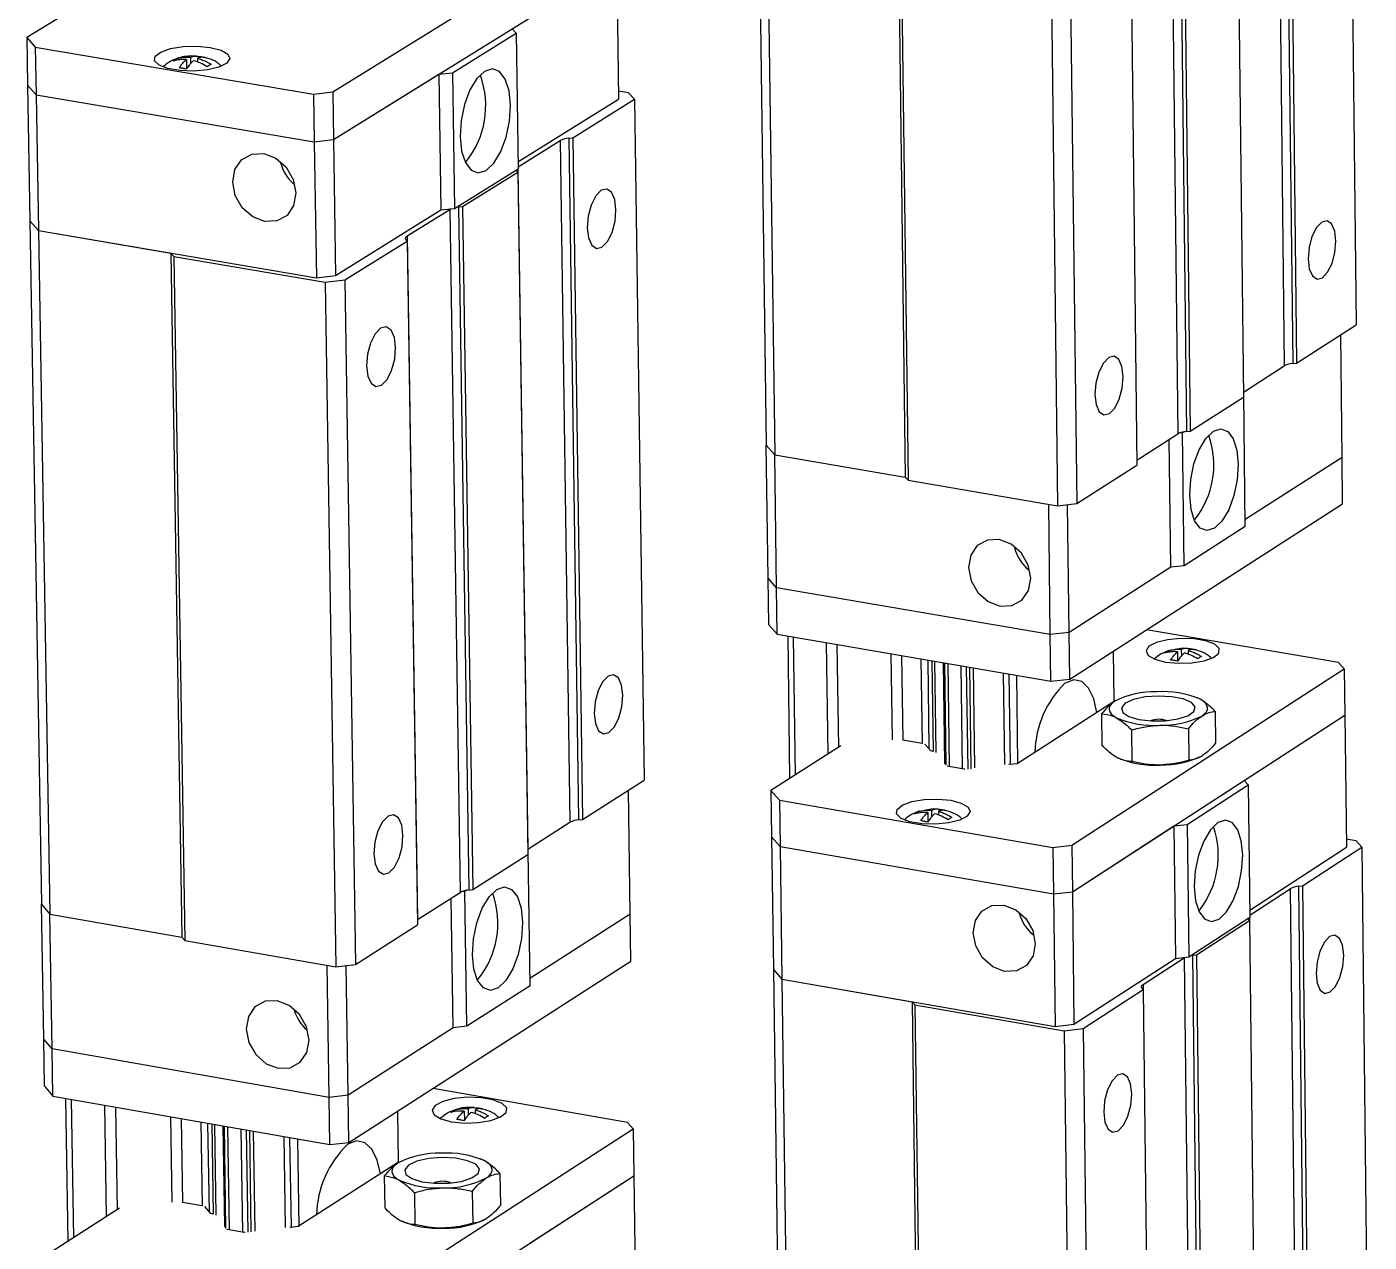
# Model space of a CAD drawing. Header units: millimetres. Extents: x 0 to 279, y 0 to 216.
# Drawn here: x 118.44 to 134.28, y 96.07 to 110.4 of the extents above; entities that cross this region are included whole.
import ezdxf

# ---------------------------------------------------------------- set-up
doc = ezdxf.new("R2010")
doc.units = ezdxf.units.MM

msp = doc.modelspace()

# ---------------------------------------------------------------- linework, layer by layer
at = {"color": 7, "linetype": 'Continuous', "lineweight": 25}
for p, q in [((134.039, 114.799), (134.126, 106.884)), ((133.189, 114.327), (133.278, 106.401)), ((133.289, 114.354), (133.378, 106.43)), ((133.334, 114.359), (133.423, 106.435)), ((132.706, 113.968), (132.797, 106.034)), ((131.93, 113.542), (132.024, 105.6)), ((132.031, 113.57), (132.124, 105.628)), ((132.076, 113.575), (132.169, 105.633)), ((127.059, 113.409), (127.167, 105.465)), ((127.16, 113.299), (127.268, 105.352)), ((131.445, 113.181), (131.54, 105.231)), ((128.704, 113.043), (128.807, 105.09)), ((128.738, 113.006), (128.841, 105.052)), ((130.506, 112.713), (130.604, 104.752)), ((130.733, 112.738), (130.83, 104.778)), ((122.053, 109.632), (125.394, 111.7)), ((122.062, 109.07), (125.402, 111.141)), ((124.168, 110.376), (125.402, 111.141)), ((125.402, 111.141), (125.425, 109.546)), ((119.302, 110.799), (118.445, 110.273)), ((124.216, 110.324), (124.168, 110.376)), ((118.445, 110.273), (118.545, 110.159)), ((118.445, 110.273), (118.454, 109.712)), ((123.467, 109.859), (124.216, 110.324)), ((124.216, 110.324), (124.239, 108.725)), ((118.545, 110.159), (121.826, 109.607)), ((118.545, 110.159), (118.554, 109.598)), ((120.441, 110.055), (120.393, 110.057)), ((120.216, 110.025), (120.216, 110.008)), ((120.329, 110.014), (120.33, 109.909)), ((120.375, 110.043), (120.376, 109.966)), ((120.458, 110.029), (120.459, 109.984)), ((122.062, 109.07), (123.305, 109.841)), ((123.305, 109.841), (123.467, 109.859)), ((123.305, 109.841), (123.33, 108.24)), ((123.467, 109.859), (123.491, 108.258)), ((118.454, 109.712), (118.554, 109.598)), ((118.454, 109.712), (118.481, 108.11)), ((118.554, 109.598), (121.835, 109.045)), ((118.554, 109.598), (118.581, 107.996)), ((121.826, 109.607), (122.053, 109.632)), ((121.826, 109.607), (121.835, 109.045)), ((122.053, 109.632), (122.062, 109.07)), ((125.544, 109.621), (125.423, 109.641)), ((125.612, 109.545), (125.544, 109.621)), ((124.238, 108.806), (125.425, 109.546)), ((124.884, 109.091), (125.612, 109.545)), ((125.612, 109.545), (125.726, 101.517)), ((121.835, 109.045), (122.062, 109.07)), ((121.835, 109.045), (121.86, 107.44)), ((122.062, 109.07), (122.087, 107.466)), ((124.239, 108.748), (124.736, 109.058)), ((124.736, 109.058), (124.852, 101.019)), ((124.838, 109.086), (124.884, 109.091)), ((124.838, 109.086), (124.954, 101.048)), ((124.884, 109.091), (125, 101.053)), ((123.491, 108.258), (124.239, 108.725)), ((123.584, 108.281), (124.235, 108.687)), ((124.235, 108.687), (124.221, 108.702)), ((124.235, 108.687), (124.353, 100.64)), ((122.087, 107.466), (123.33, 108.24)), ((122.932, 107.934), (123.435, 108.247)), ((123.33, 108.24), (123.491, 108.258)), ((123.435, 108.247), (123.556, 100.191)), ((123.538, 108.276), (123.584, 108.281)), ((123.538, 108.276), (123.659, 100.22)), ((123.584, 108.281), (123.705, 100.226)), ((118.481, 108.11), (118.581, 107.996)), ((118.481, 108.11), (118.617, 100.052)), ((118.581, 107.996), (120.143, 107.731)), ((118.581, 107.996), (118.717, 99.936)), ((118.581, 107.996), (121.86, 107.44)), ((122.196, 107.416), (122.932, 107.874)), ((122.932, 107.874), (122.919, 107.89)), ((122.932, 107.934), (123.055, 99.871)), ((122.932, 107.874), (123.055, 99.81)), ((120.143, 107.731), (120.177, 107.693)), ((120.143, 107.731), (120.274, 99.665)), ((120.177, 107.693), (121.965, 107.39)), ((120.177, 107.693), (120.308, 99.626)), ((121.86, 107.44), (122.087, 107.466)), ((121.965, 107.39), (122.196, 107.416)), ((121.965, 107.39), (122.091, 99.315)), ((122.196, 107.416), (122.321, 99.342)), ((133.423, 106.435), (134.126, 106.884)), ((133.959, 105.322), (133.943, 106.767)), ((133.378, 106.43), (133.423, 106.435)), ((132.796, 106.093), (133.278, 106.401)), ((132.169, 105.633), (132.797, 106.034)), ((132.796, 106.076), (132.8, 106.072)), ((132.8, 106.072), (132.796, 106.07)), ((132.818, 104.507), (132.8, 106.072)), ((132.1, 105.625), (132.078, 105.611)), ((132.124, 105.628), (132.169, 105.633)), ((127.167, 105.465), (127.268, 105.352)), ((127.188, 103.897), (127.167, 105.465)), ((131.539, 105.29), (132.024, 105.6)), ((131.939, 104.026), (131.921, 105.534)), ((132.078, 105.611), (132.034, 105.606)), ((132.096, 104.044), (132.078, 105.611)), ((127.268, 105.352), (128.807, 105.09)), ((127.289, 103.784), (127.268, 105.352)), ((133.959, 105.322), (132.817, 104.59)), ((133.965, 104.776), (133.959, 105.322)), ((130.83, 104.778), (131.54, 105.231)), ((128.807, 105.09), (128.841, 105.052)), ((128.841, 105.052), (130.604, 104.752)), ((130.518, 103.232), (130.499, 104.77)), ((130.604, 104.752), (130.83, 104.778)), ((130.74, 103.257), (130.722, 104.766)), ((130.747, 102.708), (133.965, 104.776)), ((132.818, 104.507), (132.096, 104.044)), ((132.096, 104.044), (131.939, 104.026)), ((127.289, 103.784), (127.188, 103.897)), ((127.196, 103.349), (127.188, 103.897)), ((131.939, 104.026), (130.74, 103.257)), ((130.518, 103.232), (127.289, 103.784)), ((127.296, 103.236), (127.289, 103.784)), ((127.196, 103.349), (127.296, 103.236)), ((130.74, 103.257), (130.518, 103.232)), ((130.747, 102.708), (130.74, 103.257)), ((133.919, 102.902), (131.651, 103.289)), ((127.296, 103.236), (130.525, 102.683)), ((127.42, 103.215), (127.443, 101.534)), ((127.486, 103.203), (127.508, 101.576)), ((130.525, 102.683), (130.518, 103.232)), ((129.121, 102.923), (129.135, 101.855)), ((131.261, 103.038), (131.268, 102.446)), ((131.907, 103.041), (131.907, 103.024)), ((132.081, 103.073), (131.992, 103.057)), ((132.019, 103.03), (132.02, 102.922)), ((132.063, 103.058), (132.064, 102.979)), ((132.128, 103.07), (132.081, 103.073)), ((132.144, 103.044), (132.145, 103)), ((129.153, 102.918), (129.167, 101.84)), ((129.255, 102.9), (129.27, 101.711)), ((129.564, 102.847), (129.579, 101.651)), ((129.963, 102.779), (129.977, 101.701)), ((130.029, 102.768), (130.043, 101.701)), ((130.771, 100.748), (133.986, 102.827)), ((133.986, 102.827), (133.919, 102.902)), ((133.986, 102.827), (133.992, 102.282)), ((130.119, 102.752), (130.132, 101.714)), ((130.525, 102.683), (130.747, 102.708)), ((131.274, 102.449), (130.127, 101.71)), ((131.268, 102.455), (131.274, 102.449)), ((132.248, 102.488), (132.245, 102.489)), ((132.286, 102.47), (132.245, 102.489)), ((131.122, 102.297), (131.127, 101.926)), ((132.464, 102.326), (132.468, 101.955)), ((130.778, 100.2), (133.992, 102.282)), ((132.805, 101.513), (133.992, 102.282)), ((133.992, 102.282), (134.01, 100.726)), ((129.005, 101.948), (128.777, 101.987)), ((131.476, 102.107), (131.48, 101.736)), ((132.147, 102.121), (132.152, 101.75)), ((128.047, 101.922), (127.222, 101.393)), ((129.108, 101.86), (129.036, 101.941)), ((129.135, 101.855), (129.108, 101.86)), ((129.303, 101.679), (129.301, 101.681)), ((129.501, 101.645), (129.303, 101.679)), ((130.037, 101.7), (130.029, 101.701)), ((130.127, 101.71), (130.037, 101.7)), ((131.343, 101.764), (131.347, 101.762)), ((125, 101.053), (125.726, 101.517)), ((129.508, 101.645), (129.501, 101.645)), ((132.853, 101.46), (132.805, 101.513)), ((125.561, 99.934), (125.541, 101.398)), ((127.222, 101.393), (127.323, 101.279)), ((127.222, 101.393), (127.23, 100.846)), ((132.132, 100.993), (132.853, 101.46)), ((132.853, 101.46), (132.871, 99.9)), ((127.323, 101.279), (130.549, 100.723)), ((127.323, 101.279), (127.33, 100.732)), ((124.954, 101.048), (125, 101.053)), ((128.961, 101.145), (128.961, 101.127)), ((129.136, 101.177), (129.045, 101.161)), ((129.073, 101.133), (129.074, 101.026)), ((129.117, 101.162), (129.118, 101.083)), ((129.184, 101.174), (129.136, 101.177)), ((129.199, 101.148), (129.2, 101.103)), ((124.353, 100.7), (124.852, 101.019)), ((130.778, 100.2), (131.975, 100.975)), ((131.975, 100.975), (132.132, 100.993)), ((131.975, 100.975), (131.993, 99.414)), ((132.132, 100.993), (132.15, 99.432)), ((127.23, 100.846), (127.33, 100.732)), ((127.23, 100.846), (127.251, 99.284)), ((127.33, 100.732), (130.556, 100.175)), ((127.33, 100.732), (127.352, 99.17)), ((130.549, 100.723), (130.771, 100.748)), ((130.549, 100.723), (130.556, 100.175)), ((130.771, 100.748), (130.778, 100.2)), ((132.87, 99.984), (134.01, 100.726)), ((133.492, 100.269), (134.193, 100.725)), ((134.125, 100.801), (134.008, 100.821)), ((134.193, 100.725), (134.125, 100.801)), ((134.193, 100.725), (134.279, 92.894)), ((123.705, 100.226), (124.353, 100.64)), ((124.353, 100.684), (124.357, 100.679)), ((124.357, 100.679), (124.353, 100.676)), ((124.381, 99.091), (124.357, 100.679)), ((132.87, 99.924), (133.348, 100.235)), ((133.348, 100.235), (133.436, 92.394)), ((133.447, 100.264), (133.492, 100.269)), ((133.447, 100.264), (133.536, 92.423)), ((133.492, 100.269), (133.58, 92.428)), ((123.055, 99.871), (123.556, 100.191)), ((123.475, 98.594), (123.452, 100.124)), ((123.612, 100.202), (123.567, 100.197)), ((123.635, 100.217), (123.612, 100.202)), ((123.635, 98.613), (123.612, 100.202)), ((123.659, 100.22), (123.705, 100.226)), ((130.556, 100.175), (130.778, 100.2)), ((130.556, 100.175), (130.575, 98.61)), ((130.778, 100.2), (130.797, 98.636)), ((118.617, 100.052), (118.717, 99.936)), ((118.644, 98.462), (118.617, 100.052)), ((118.717, 99.936), (120.274, 99.665)), ((118.744, 98.345), (118.717, 99.936)), ((125.561, 99.934), (124.379, 99.175)), ((125.569, 99.38), (125.561, 99.934)), ((122.321, 99.342), (123.055, 99.81)), ((132.15, 99.432), (132.871, 99.9)), ((132.241, 99.455), (132.868, 99.862)), ((132.868, 99.862), (132.854, 99.878)), ((132.868, 99.862), (132.957, 92.013)), ((120.274, 99.665), (120.308, 99.626)), ((120.308, 99.626), (122.091, 99.315)), ((132.196, 99.45), (132.241, 99.455)), ((132.196, 99.45), (132.288, 91.592)), ((132.241, 99.455), (132.333, 91.598)), ((122.01, 97.774), (121.986, 99.334)), ((122.091, 99.315), (122.321, 99.342)), ((122.237, 97.8), (122.213, 99.329)), ((122.245, 97.243), (125.569, 99.38)), ((127.251, 99.284), (127.352, 99.17)), ((127.251, 99.284), (127.358, 91.424)), ((130.797, 98.636), (131.993, 99.414)), ((131.612, 99.106), (132.096, 99.421)), ((131.993, 99.414), (132.15, 99.432)), ((132.096, 99.421), (132.189, 91.563)), ((127.352, 99.17), (128.888, 98.903)), ((127.352, 99.17), (127.458, 91.307)), ((127.352, 99.17), (130.575, 98.61)), ((124.381, 99.091), (123.635, 98.613)), ((130.906, 98.585), (131.614, 99.046)), ((131.614, 99.046), (131.6, 99.061)), ((131.614, 99.046), (131.708, 91.181)), ((128.888, 98.903), (128.921, 98.865)), ((128.888, 98.903), (128.99, 91.035)), ((128.921, 98.865), (130.68, 98.559)), ((128.921, 98.865), (129.023, 90.996)), ((123.475, 98.594), (122.237, 97.8)), ((123.635, 98.613), (123.475, 98.594)), ((130.575, 98.61), (130.797, 98.636)), ((130.68, 98.559), (130.906, 98.585)), ((130.68, 98.559), (130.777, 90.684)), ((130.906, 98.585), (131.002, 90.71)), ((118.744, 98.345), (118.644, 98.462)), ((118.654, 97.906), (118.644, 98.462)), ((122.01, 97.774), (118.744, 98.345)), ((118.753, 97.789), (118.744, 98.345)), ((118.654, 97.906), (118.753, 97.789)), ((125.531, 97.48), (123.237, 97.88)), ((118.753, 97.789), (122.019, 97.217)), ((118.902, 97.763), (118.93, 96.078)), ((118.967, 97.752), (118.994, 96.119)), ((122.237, 97.8), (122.01, 97.774)), ((122.019, 97.217), (122.01, 97.774)), ((122.245, 97.243), (122.237, 97.8)), ((122.817, 97.61), (122.826, 97.009)), ((123.492, 97.625), (123.492, 97.607)), ((123.604, 97.612), (123.606, 97.505)), ((123.649, 97.642), (123.65, 97.563)), ((123.718, 97.654), (123.667, 97.657)), ((123.732, 97.627), (123.732, 97.582)), ((120.626, 97.461), (120.643, 96.399)), ((120.658, 97.455), (120.675, 96.384)), ((120.757, 97.438), (120.776, 96.251)), ((121.07, 97.383), (121.089, 96.188)), ((122.276, 95.256), (125.597, 97.403)), ((125.597, 97.403), (125.531, 97.48)), ((125.597, 97.403), (125.605, 96.85)), ((121.477, 97.312), (121.494, 96.24)), ((121.544, 97.3), (121.561, 96.24)), ((121.636, 97.284), (121.652, 96.253)), ((122.019, 97.217), (122.245, 97.243)), ((122.831, 97.012), (121.647, 96.25)), ((122.826, 97.019), (122.831, 97.012)), ((123.801, 97.047), (123.796, 97.049)), ((123.847, 97.025), (123.806, 97.045)), ((122.285, 94.7), (125.605, 96.85)), ((122.661, 96.848), (122.667, 96.471)), ((124.025, 96.877), (124.031, 96.501)), ((124.379, 96.056), (125.605, 96.85)), ((125.605, 96.85), (125.628, 95.272)), ((123.016, 96.651), (123.021, 96.275)), ((123.698, 96.666), (123.704, 96.29)), ((119.539, 96.468), (118.687, 95.922)), ((120.513, 96.495), (120.282, 96.536)), ((120.616, 96.404), (120.544, 96.488)), ((120.643, 96.399), (120.616, 96.404)), ((122.892, 96.301), (122.897, 96.299)), ((120.809, 96.217), (120.807, 96.219)), ((121.009, 96.182), (120.809, 96.217)), ((121.017, 96.183), (121.009, 96.182)), ((121.555, 96.239), (121.547, 96.24)), ((121.647, 96.25), (121.555, 96.239))]:
    msp.add_line(p, q, dxfattribs=at)
at = {"color": 8, "linetype": 'Continuous', "lineweight": 25}
for p, q in [((124.235, 108.722), (124.353, 100.7)), ((127.875, 103.137), (127.892, 101.823)), ((128.001, 103.115), (128.018, 101.903)), ((128.637, 103.006), (128.651, 101.99)), ((128.764, 102.984), (128.777, 101.987)), ((128.992, 102.945), (129.005, 101.948)), ((129.072, 102.932), (129.086, 101.885)), ((129.258, 102.9), (129.274, 101.704)), ((129.269, 102.898), (129.285, 101.691)), ((129.309, 102.891), (129.325, 101.675)), ((129.464, 102.864), (129.479, 101.648)), ((129.527, 102.854), (129.543, 101.647)), ((129.607, 102.84), (129.622, 101.661)), ((132.866, 99.898), (132.866, 99.864)), ((131.612, 99.106), (131.613, 99.047)), ((119.36, 97.683), (119.382, 96.368)), ((119.489, 97.66), (119.509, 96.449)), ((120.138, 97.547), (120.154, 96.539)), ((120.266, 97.524), (120.282, 96.536)), ((120.497, 97.484), (120.513, 96.495)), ((120.577, 97.47), (120.594, 96.429)), ((120.76, 97.437), (120.78, 96.243)), ((120.771, 97.436), (120.79, 96.23)), ((120.811, 97.429), (120.831, 96.213)), ((120.968, 97.401), (120.987, 96.186)), ((121.032, 97.39), (121.052, 96.184)), ((121.114, 97.376), (121.133, 96.198))]:
    msp.add_line(p, q, dxfattribs=at)
at = {"color": 7, "linetype": 'Continuous', "lineweight": 25, "flags": 128}
for points in [[(120.609, 110.158), (120.736, 110.125), (120.816, 110.079), (120.84, 110.026), (120.803, 109.972), (120.711, 109.926), (120.576, 109.893), (120.416, 109.878), (120.253, 109.883), (120.11, 109.907), (120.004, 109.947), (119.951, 109.998), (119.958, 110.052), (120.024, 110.103), (120.139, 110.144), (120.289, 110.168), (120.453, 110.173), (120.609, 110.158)], [(123.845, 109.875), (123.753, 109.79), (123.672, 109.655), (123.608, 109.485), (123.568, 109.296), (123.556, 109.107), (123.573, 108.935), (123.618, 108.798), (123.686, 108.71), (123.77, 108.679), (123.862, 108.707), (123.953, 108.793), (124.035, 108.928), (124.099, 109.098), (124.138, 109.286), (124.15, 109.476), (124.133, 109.647), (124.088, 109.784), (124.021, 109.872), (123.937, 109.904), (123.845, 109.875)], [(121.239, 108.905), (121.382, 108.851), (121.505, 108.743), (121.588, 108.6), (121.618, 108.441), (121.592, 108.292), (121.514, 108.176), (121.394, 108.11), (121.252, 108.103), (121.109, 108.158), (120.986, 108.265), (120.903, 108.409), (120.873, 108.567), (120.899, 108.716), (120.977, 108.832), (121.097, 108.899), (121.239, 108.905)], [(124.221, 108.702), (124.217, 108.707), (124.216, 108.71)], [(125.22, 108.472), (125.155, 108.406), (125.101, 108.298), (125.066, 108.167), (125.055, 108.03), (125.069, 107.91), (125.108, 107.825), (125.164, 107.787), (125.229, 107.802), (125.294, 107.868), (125.348, 107.975), (125.383, 108.107), (125.394, 108.243), (125.379, 108.363), (125.341, 108.449), (125.285, 108.487), (125.22, 108.472)], [(123.435, 108.247), (123.444, 108.252), (123.446, 108.253)], [(123.514, 108.273), (123.522, 108.274), (123.538, 108.276)], [(133.719, 108.097), (133.657, 108.032), (133.604, 107.927), (133.57, 107.798), (133.559, 107.664), (133.573, 107.546), (133.61, 107.462), (133.664, 107.425), (133.727, 107.44), (133.789, 107.505), (133.842, 107.61), (133.876, 107.739), (133.887, 107.873), (133.873, 107.991), (133.836, 108.075), (133.782, 108.112), (133.719, 108.097)], [(122.919, 107.89), (122.915, 107.895), (122.912, 107.901), (122.911, 107.906), (122.912, 107.912), (122.915, 107.917), (122.919, 107.923), (122.925, 107.928), (122.932, 107.934)], [(122.618, 106.846), (122.553, 106.779), (122.498, 106.671), (122.463, 106.539), (122.452, 106.402), (122.467, 106.281), (122.506, 106.196), (122.562, 106.158), (122.628, 106.173), (122.694, 106.24), (122.748, 106.348), (122.784, 106.48), (122.795, 106.617), (122.78, 106.737), (122.741, 106.823), (122.684, 106.861), (122.618, 106.846)], [(131.207, 106.499), (131.144, 106.434), (131.091, 106.328), (131.056, 106.198), (131.045, 106.063), (131.059, 105.945), (131.096, 105.861), (131.151, 105.824), (131.215, 105.839), (131.278, 105.904), (131.331, 106.01), (131.365, 106.14), (131.376, 106.274), (131.362, 106.393), (131.325, 106.477), (131.27, 106.514), (131.207, 106.499)], [(132.455, 104.487), (132.366, 104.458), (132.285, 104.488), (132.22, 104.574), (132.178, 104.707), (132.162, 104.875), (132.174, 105.06), (132.212, 105.246), (132.274, 105.413), (132.353, 105.545), (132.442, 105.63), (132.53, 105.659), (132.611, 105.628), (132.676, 105.542), (132.718, 105.409), (132.734, 105.242), (132.722, 105.056), (132.684, 104.871), (132.622, 104.704), (132.543, 104.571), (132.455, 104.487)], [(129.925, 103.568), (130.065, 103.574), (130.183, 103.639), (130.261, 103.752), (130.288, 103.898), (130.258, 104.053), (130.177, 104.194), (130.056, 104.299), (129.915, 104.353), (129.775, 104.347), (129.657, 104.282), (129.579, 104.169), (129.553, 104.023), (129.583, 103.868), (129.664, 103.727), (129.784, 103.622), (129.925, 103.568)], [(131.877, 102.909), (132.029, 102.894), (132.188, 102.899), (132.333, 102.923), (132.444, 102.963), (132.506, 103.014), (132.511, 103.068), (132.458, 103.118), (132.354, 103.158), (132.213, 103.182), (132.054, 103.187), (131.9, 103.172), (131.77, 103.14), (131.682, 103.094), (131.648, 103.04), (131.672, 102.987), (131.752, 102.941), (131.877, 102.909)], [(125.302, 102.743), (125.237, 102.676), (125.183, 102.569), (125.148, 102.438), (125.137, 102.302), (125.152, 102.182), (125.19, 102.098), (125.246, 102.06), (125.311, 102.076), (125.376, 102.143), (125.43, 102.25), (125.465, 102.382), (125.476, 102.518), (125.461, 102.637), (125.423, 102.722), (125.367, 102.759), (125.302, 102.743)], [(131.065, 102.314), (131.03, 102.474), (130.969, 102.601), (130.889, 102.678), (130.795, 102.699), (130.694, 102.661)], [(131.28, 102.448), (131.249, 102.424), (131.227, 102.399), (131.214, 102.374), (131.211, 102.348), (131.219, 102.322), (131.236, 102.297), (131.263, 102.273), (131.298, 102.251)], [(132.022, 102.237), (132.141, 102.275), (132.212, 102.324), (132.227, 102.379), (132.182, 102.431), (132.086, 102.473), (131.949, 102.5), (131.792, 102.508), (131.635, 102.497), (131.499, 102.466), (131.402, 102.422), (131.358, 102.369), (131.373, 102.315), (131.445, 102.267), (131.563, 102.232), (131.713, 102.214), (131.873, 102.215), (132.022, 102.237)], [(132.305, 102.272), (132.336, 102.296), (132.359, 102.321), (132.371, 102.347), (132.373, 102.373), (132.366, 102.398), (132.349, 102.423), (132.322, 102.447), (132.286, 102.47)], [(129.343, 101.278), (129.468, 101.245), (129.548, 101.198), (129.573, 101.144), (129.538, 101.09), (129.449, 101.044), (129.318, 101.011), (129.162, 100.996), (129.003, 101.001), (128.861, 101.025), (128.757, 101.065), (128.704, 101.117), (128.71, 101.171), (128.772, 101.222), (128.884, 101.263), (129.03, 101.287), (129.191, 101.293), (129.343, 101.278)], [(122.706, 101.092), (122.641, 101.025), (122.587, 100.917), (122.551, 100.785), (122.54, 100.648), (122.555, 100.529), (122.594, 100.444), (122.651, 100.406), (122.716, 100.423), (122.782, 100.49), (122.836, 100.598), (122.871, 100.73), (122.882, 100.866), (122.867, 100.986), (122.829, 101.071), (122.772, 101.108), (122.706, 101.092)], [(132.495, 101.016), (132.407, 100.931), (132.328, 100.798), (132.266, 100.631), (132.228, 100.446), (132.216, 100.261), (132.232, 100.094), (132.274, 99.961), (132.339, 99.876), (132.42, 99.847), (132.508, 99.877), (132.596, 99.962), (132.675, 100.095), (132.737, 100.262), (132.775, 100.447), (132.787, 100.632), (132.771, 100.799), (132.729, 100.931), (132.664, 101.016), (132.584, 101.045), (132.495, 101.016)], [(124.005, 99.066), (123.913, 99.036), (123.83, 99.066), (123.762, 99.152), (123.718, 99.287), (123.701, 99.457), (123.712, 99.645), (123.752, 99.834), (123.816, 100.004), (123.897, 100.139), (123.988, 100.226), (124.08, 100.256), (124.163, 100.226), (124.231, 100.14), (124.275, 100.005), (124.292, 99.835), (124.28, 99.647), (124.241, 99.459), (124.177, 99.289), (124.096, 99.153), (124.005, 99.066)], [(129.97, 100.042), (130.11, 99.988), (130.23, 99.883), (130.311, 99.742), (130.341, 99.587), (130.315, 99.442), (130.237, 99.329), (130.119, 99.265), (129.979, 99.26), (129.839, 99.314), (129.719, 99.419), (129.638, 99.56), (129.608, 99.714), (129.634, 99.859), (129.712, 99.972), (129.83, 100.036), (129.97, 100.042)], [(132.854, 99.878), (132.85, 99.883), (132.848, 99.886)], [(133.813, 99.671), (133.751, 99.605), (133.698, 99.5), (133.664, 99.37), (133.653, 99.237), (133.667, 99.12), (133.703, 99.038), (133.757, 99.001), (133.82, 99.018), (133.882, 99.083), (133.935, 99.189), (133.969, 99.318), (133.98, 99.451), (133.966, 99.568), (133.93, 99.65), (133.876, 99.687), (133.813, 99.671)], [(132.173, 99.446), (132.181, 99.448), (132.196, 99.45)], [(132.096, 99.421), (132.105, 99.426), (132.107, 99.427)], [(131.6, 99.061), (131.596, 99.067), (131.593, 99.072), (131.592, 99.078), (131.593, 99.084), (131.596, 99.089), (131.599, 99.095), (131.605, 99.1), (131.612, 99.106)], [(121.41, 98.117), (121.551, 98.123), (121.671, 98.188), (121.749, 98.303), (121.775, 98.45), (121.744, 98.608), (121.662, 98.751), (121.54, 98.858), (121.397, 98.913), (121.256, 98.908), (121.136, 98.842), (121.058, 98.727), (121.032, 98.58), (121.063, 98.423), (121.145, 98.28), (121.267, 98.172), (121.41, 98.117)], [(131.309, 98.037), (131.246, 97.971), (131.193, 97.864), (131.159, 97.735), (131.148, 97.601), (131.162, 97.484), (131.199, 97.401), (131.253, 97.365), (131.317, 97.381), (131.38, 97.447), (131.432, 97.553), (131.467, 97.683), (131.478, 97.817), (131.464, 97.934), (131.427, 98.017), (131.372, 98.053), (131.309, 98.037)], [(123.456, 97.487), (123.61, 97.472), (123.772, 97.477), (123.92, 97.502), (124.034, 97.544), (124.098, 97.596), (124.105, 97.652), (124.052, 97.704), (123.947, 97.745), (123.805, 97.77), (123.644, 97.775), (123.486, 97.76), (123.353, 97.726), (123.263, 97.678), (123.227, 97.623), (123.25, 97.568), (123.33, 97.521), (123.456, 97.487)], [(122.616, 96.874), (122.579, 97.035), (122.516, 97.163), (122.432, 97.24), (122.335, 97.26), (122.23, 97.221)], [(123.573, 96.784), (123.694, 96.824), (123.768, 96.875), (123.784, 96.931), (123.741, 96.985), (123.643, 97.028), (123.506, 97.056), (123.346, 97.065), (123.186, 97.053), (123.047, 97.022), (122.947, 96.976), (122.902, 96.921), (122.915, 96.865), (122.987, 96.816), (123.106, 96.779), (123.258, 96.761), (123.421, 96.762), (123.573, 96.784)], [(122.824, 97.003), (122.792, 96.978), (122.768, 96.952), (122.755, 96.926), (122.752, 96.899), (122.758, 96.873), (122.775, 96.847), (122.802, 96.822), (122.838, 96.799)], [(123.861, 96.821), (123.894, 96.846), (123.917, 96.872), (123.93, 96.898), (123.933, 96.925), (123.926, 96.951), (123.909, 96.977), (123.883, 97.002), (123.847, 97.025)]]:
    msp.add_lwpolyline(points, dxfattribs=at)
at = {"color": 7, "linetype": 'Continuous', "lineweight": 25}
for centre, radius, start, end in [((122.806, 109.468), 1.052, 320.8885, 20.0115), ((124.855, 108.828), 0.259, 93.7092, 117.4438), ((121.929, 108.928), 0.509, 194.5117, 228.8727), ((133.394, 106.183), 0.247, 93.6861, 117.9188), ((132.14, 105.381), 0.248, 93.706, 117.9388), ((131.402, 105.236), 1.045, 321.6574, 19.1677), ((130.577, 104.38), 0.496, 194.5359, 230.8356), ((131.512, 101.817), 1.176, 134.0838, 178.6196), ((131.745, 101.516), 1.042, 88.4281, 116.5296), ((131.844, 101.428), 1.132, 67.0091, 93.5524), ((131.741, 103.292), 1.131, 246.9761, 273.5619), ((131.797, 101.945), 0.288, 71.6017, 109.5803), ((131.84, 103.203), 1.041, 268.4184, 296.5678), ((131.746, 102.821), 1.129, 246.9446, 273.565), ((131.845, 102.733), 1.039, 268.4173, 296.6022), ((124.971, 100.795), 0.253, 93.8195, 118.0519), ((131.443, 100.629), 1.056, 321.8152, 18.5811), ((133.463, 100.021), 0.243, 93.7708, 118.3876), ((123.676, 99.967), 0.254, 93.84, 118.0721), ((122.958, 99.827), 1.044, 320.5727, 19.7618), ((130.631, 100.076), 0.496, 194.6675, 231.0189), ((122.086, 98.952), 0.51, 197.5352, 228.1863), ((123.055, 96.36), 1.193, 133.7638, 178.5959), ((123.301, 96.055), 1.061, 88.5056, 116.7033), ((123.4, 95.999), 1.119, 66.4733, 93.6681), ((123.284, 97.824), 1.118, 246.4388, 273.6781), ((123.348, 96.519), 0.266, 68.1192, 113.1415), ((123.384, 97.768), 1.06, 268.496, 296.7419), ((123.292, 97.347), 1.116, 246.4068, 273.6812), ((123.391, 97.291), 1.059, 268.4949, 296.7765)]:
    msp.add_arc(centre, radius, start, end, dxfattribs=at)
for points, knots in [([(120.393, 110.057), (120.331, 110.053), (120.267, 110.049), (120.209, 110.022), (120.206, 110.021)], [0, 0, 0, 0, 0.953017, 1, 1, 1, 1]), ([(120.375, 110.043), (120.384, 110.046), (120.402, 110.053), (120.426, 110.056), (120.446, 110.056), (120.458, 110.053), (120.463, 110.052)], [0, 0, 0, 0, 0.296243, 0.595532, 0.79729, 1, 1, 1, 1]), ([(120.463, 110.052), (120.47, 110.052), (120.484, 110.05), (120.505, 110.047), (120.526, 110.043), (120.54, 110.04), (120.547, 110.038)], [0, 0, 0, 0, 0.249726, 0.5, 0.749726, 1, 1, 1, 1]), ([(120.206, 110.021), (120.181, 110.011), (120.124, 109.989), (120.077, 109.95), (120.052, 109.928)], [0, 0, 0, 0, 0.453002, 1, 1, 1, 1]), ([(120.17, 109.996), (120.178, 110.002), (120.193, 110.014), (120.208, 110.021), (120.216, 110.025)], [0, 0, 0, 0, 0.497807, 1, 1, 1, 1]), ([(120.329, 110.014), (120.313, 110.015), (120.28, 110.017), (120.237, 110.012), (120.201, 110.006), (120.18, 109.999), (120.17, 109.996)], [0, 0, 0, 0, 0.296243, 0.595532, 0.79729, 1, 1, 1, 1]), ([(120.216, 110.025), (120.241, 110.032), (120.292, 110.045), (120.347, 110.044), (120.375, 110.043)], [0, 0, 0, 0, 0.49277, 1, 1, 1, 1]), ([(120.242, 109.915), (120.255, 109.935), (120.283, 109.975), (120.313, 110.001), (120.329, 110.014)], [0, 0, 0, 0, 0.49277, 1, 1, 1, 1]), ([(120.325, 109.901), (120.318, 109.903), (120.304, 109.907), (120.283, 109.911), (120.262, 109.914), (120.249, 109.915), (120.242, 109.915)], [0, 0, 0, 0, 0.2497262, 0.5, 0.7497262, 1, 1, 1, 1]), ([(120.412, 110), (120.403, 109.993), (120.385, 109.978), (120.362, 109.952), (120.342, 109.926), (120.331, 109.91), (120.325, 109.901)], [0, 0, 0, 0, 0.296243, 0.595532, 0.79729, 1, 1, 1, 1]), ([(120.572, 109.929), (120.547, 109.944), (120.495, 109.975), (120.44, 109.992), (120.412, 110)], [0, 0, 0, 0, 0.49277, 1, 1, 1, 1]), ([(120.547, 110.038), (120.533, 110.04), (120.504, 110.045), (120.474, 110.034), (120.458, 110.029)], [0, 0, 0, 0, 0.49277, 1, 1, 1, 1]), ([(120.458, 110.029), (120.474, 110.024), (120.507, 110.014), (120.55, 109.996), (120.587, 109.977), (120.608, 109.964), (120.618, 109.957)], [0, 0, 0, 0, 0.296243, 0.595532, 0.79729, 1, 1, 1, 1]), ([(120.736, 109.94), (120.721, 109.953), (120.676, 109.992), (120.609, 110.023), (120.557, 110.033), (120.544, 110.036)], [0, 0, 0, 0, 0.276, 0.815658, 1, 1, 1, 1]), ([(120.618, 109.957), (120.611, 109.953), (120.595, 109.946), (120.58, 109.935), (120.572, 109.929)], [0, 0, 0, 0, 0.497807, 1, 1, 1, 1]), ([(131.898, 103.038), (131.873, 103.028), (131.818, 103.007), (131.773, 102.969), (131.747, 102.947)], [0, 0, 0, 0, 0.442465, 1, 1, 1, 1]), ([(131.863, 103.013), (131.871, 103.019), (131.885, 103.03), (131.9, 103.037), (131.907, 103.041)], [0, 0, 0, 0, 0.497807, 1, 1, 1, 1]), ([(132.019, 103.03), (132.003, 103.031), (131.971, 103.032), (131.929, 103.028), (131.893, 103.022), (131.873, 103.016), (131.863, 103.013)], [0, 0, 0, 0, 0.296243, 0.595532, 0.79729, 1, 1, 1, 1]), ([(131.931, 103.046), (131.923, 103.045), (131.911, 103.044), (131.901, 103.039), (131.898, 103.038)], [0, 0, 0, 0, 0.712099, 1, 1, 1, 1]), ([(131.907, 103.041), (131.932, 103.048), (131.982, 103.061), (132.036, 103.059), (132.063, 103.058)], [0, 0, 0, 0, 0.49277, 1, 1, 1, 1]), ([(131.936, 102.932), (131.949, 102.952), (131.976, 102.991), (132.004, 103.017), (132.019, 103.03)], [0, 0, 0, 0, 0.49277, 1, 1, 1, 1]), ([(132.018, 102.918), (132.011, 102.92), (131.997, 102.924), (131.977, 102.928), (131.956, 102.931), (131.943, 102.932), (131.936, 102.932)], [0, 0, 0, 0, 0.249726, 0.5, 0.749726, 1, 1, 1, 1]), ([(132.101, 103.016), (132.092, 103.008), (132.075, 102.993), (132.053, 102.968), (132.034, 102.943), (132.023, 102.927), (132.018, 102.918)], [0, 0, 0, 0, 0.296243, 0.595532, 0.79729, 1, 1, 1, 1]), ([(132.063, 103.058), (132.071, 103.061), (132.088, 103.069), (132.111, 103.072), (132.131, 103.072), (132.141, 103.069), (132.147, 103.068)], [0, 0, 0, 0, 0.296243, 0.595532, 0.79729, 1, 1, 1, 1]), ([(132.257, 102.946), (132.232, 102.961), (132.182, 102.991), (132.128, 103.007), (132.101, 103.016)], [0, 0, 0, 0, 0.49277, 1, 1, 1, 1]), ([(132.229, 103.054), (132.215, 103.056), (132.188, 103.061), (132.159, 103.05), (132.144, 103.044)], [0, 0, 0, 0, 0.49277, 1, 1, 1, 1]), ([(132.144, 103.044), (132.16, 103.039), (132.192, 103.03), (132.234, 103.012), (132.271, 102.993), (132.291, 102.98), (132.301, 102.974)], [0, 0, 0, 0, 0.296243, 0.595532, 0.79729, 1, 1, 1, 1]), ([(132.147, 103.068), (132.154, 103.068), (132.167, 103.067), (132.188, 103.063), (132.208, 103.06), (132.222, 103.056), (132.229, 103.054)], [0, 0, 0, 0, 0.249726, 0.5, 0.749726, 1, 1, 1, 1]), ([(132.417, 102.955), (132.402, 102.969), (132.358, 103.007), (132.289, 103.039), (132.237, 103.05), (132.221, 103.053)], [0, 0, 0, 0, 0.274332, 0.786785, 1, 1, 1, 1]), ([(132.301, 102.974), (132.294, 102.97), (132.279, 102.963), (132.265, 102.951), (132.257, 102.946)], [0, 0, 0, 0, 0.497807, 1, 1, 1, 1]), ([(131.28, 102.448), (131.276, 102.446), (131.248, 102.427), (131.194, 102.382), (131.146, 102.325), (131.122, 102.297)], [0, 0, 0, 0, 0.070036, 0.530757, 1, 1, 1, 1]), ([(132.464, 102.326), (132.452, 102.338), (132.394, 102.398), (132.334, 102.438), (132.286, 102.47)], [0, 0, 0, 0, 0.205365, 1, 1, 1, 1]), ([(131.122, 102.297), (131.167, 102.293), (131.225, 102.288), (131.285, 102.258), (131.298, 102.251)], [0, 0, 0, 0, 0.772574, 1, 1, 1, 1]), ([(132.305, 102.272), (132.309, 102.275), (132.337, 102.293), (132.391, 102.317), (132.439, 102.323), (132.464, 102.326)], [0, 0, 0, 0, 0.070036, 0.530757, 1, 1, 1, 1]), ([(131.298, 102.251), (131.346, 102.219), (131.406, 102.179), (131.464, 102.119), (131.476, 102.107)], [0, 0, 0, 0, 0.794635, 1, 1, 1, 1]), ([(131.476, 102.107), (131.53, 102.122), (131.64, 102.152), (131.754, 102.159), (131.811, 102.163)], [0, 0, 0, 0, 0.495458, 1, 1, 1, 1]), ([(131.811, 102.163), (131.819, 102.163), (131.879, 102.164), (131.993, 102.156), (132.095, 102.133), (132.147, 102.121)], [0, 0, 0, 0, 0.070036, 0.530757, 1, 1, 1, 1]), ([(132.147, 102.121), (132.173, 102.152), (132.224, 102.213), (132.278, 102.252), (132.305, 102.272)], [0, 0, 0, 0, 0.495458, 1, 1, 1, 1]), ([(131.304, 101.782), (131.29, 101.79), (131.231, 101.824), (131.172, 101.882), (131.127, 101.926)], [0, 0, 0, 0, 0.227426, 1, 1, 1, 1]), ([(132.468, 101.955), (132.443, 101.925), (132.391, 101.864), (132.338, 101.824), (132.31, 101.804)], [0, 0, 0, 0, 0.495458, 1, 1, 1, 1]), ([(131.48, 101.736), (131.469, 101.736), (131.411, 101.738), (131.351, 101.763), (131.304, 101.782)], [0, 0, 0, 0, 0.205365, 1, 1, 1, 1]), ([(131.816, 101.694), (131.809, 101.694), (131.748, 101.693), (131.635, 101.701), (131.532, 101.724), (131.48, 101.736)], [0, 0, 0, 0, 0.070036, 0.530757, 1, 1, 1, 1]), ([(132.152, 101.75), (132.097, 101.735), (131.987, 101.705), (131.874, 101.698), (131.816, 101.694)], [0, 0, 0, 0, 0.495458, 1, 1, 1, 1]), ([(132.31, 101.804), (132.307, 101.801), (132.278, 101.783), (132.225, 101.759), (132.176, 101.753), (132.152, 101.75)], [0, 0, 0, 0, 0.070036, 0.530757, 1, 1, 1, 1]), ([(128.951, 101.142), (128.927, 101.132), (128.87, 101.11), (128.824, 101.071), (128.797, 101.049)], [0, 0, 0, 0, 0.436408, 1, 1, 1, 1]), ([(128.917, 101.117), (128.924, 101.122), (128.939, 101.134), (128.954, 101.141), (128.961, 101.145)], [0, 0, 0, 0, 0.497807, 1, 1, 1, 1]), ([(129.073, 101.133), (129.057, 101.134), (129.025, 101.136), (128.983, 101.132), (128.947, 101.125), (128.927, 101.119), (128.917, 101.117)], [0, 0, 0, 0, 0.296243, 0.595532, 0.79729, 1, 1, 1, 1]), ([(128.984, 101.15), (128.976, 101.149), (128.964, 101.148), (128.954, 101.143), (128.951, 101.142)], [0, 0, 0, 0, 0.715016, 1, 1, 1, 1]), ([(128.961, 101.145), (128.986, 101.151), (129.036, 101.164), (129.09, 101.163), (129.117, 101.162)], [0, 0, 0, 0, 0.49277, 1, 1, 1, 1]), ([(128.989, 101.035), (129.002, 101.054), (129.029, 101.094), (129.058, 101.12), (129.073, 101.133)], [0, 0, 0, 0, 0.49277, 1, 1, 1, 1]), ([(129.071, 101.021), (129.064, 101.023), (129.051, 101.026), (129.03, 101.03), (129.009, 101.033), (128.996, 101.035), (128.989, 101.035)], [0, 0, 0, 0, 0.249726, 0.5, 0.749726, 1, 1, 1, 1]), ([(129.155, 101.119), (129.146, 101.112), (129.129, 101.096), (129.107, 101.071), (129.087, 101.045), (129.076, 101.029), (129.071, 101.021)], [0, 0, 0, 0, 0.296243, 0.595532, 0.79729, 1, 1, 1, 1]), ([(129.117, 101.162), (129.126, 101.165), (129.143, 101.172), (129.166, 101.176), (129.186, 101.176), (129.197, 101.174), (129.202, 101.172)], [0, 0, 0, 0, 0.296243, 0.595532, 0.79729, 1, 1, 1, 1]), ([(129.312, 101.048), (129.287, 101.063), (129.237, 101.094), (129.182, 101.111), (129.155, 101.119)], [0, 0, 0, 0, 0.49277, 1, 1, 1, 1]), ([(129.284, 101.158), (129.271, 101.16), (129.243, 101.165), (129.214, 101.153), (129.199, 101.148)], [0, 0, 0, 0, 0.49277, 1, 1, 1, 1]), ([(129.199, 101.148), (129.215, 101.143), (129.247, 101.133), (129.29, 101.115), (129.326, 101.096), (129.346, 101.083), (129.357, 101.077)], [0, 0, 0, 0, 0.296243, 0.595532, 0.79729, 1, 1, 1, 1]), ([(129.202, 101.172), (129.209, 101.172), (129.223, 101.171), (129.243, 101.168), (129.264, 101.164), (129.277, 101.16), (129.284, 101.158)], [0, 0, 0, 0, 0.249726, 0.5, 0.749726, 1, 1, 1, 1]), ([(129.475, 101.058), (129.464, 101.069), (129.424, 101.106), (129.354, 101.139), (129.295, 101.153), (129.274, 101.158)], [0, 0, 0, 0, 0.204065, 0.707322, 1, 1, 1, 1]), ([(129.357, 101.077), (129.349, 101.073), (129.334, 101.066), (129.32, 101.054), (129.312, 101.048)], [0, 0, 0, 0, 0.497807, 1, 1, 1, 1]), ([(123.485, 97.622), (123.462, 97.614), (123.404, 97.592), (123.355, 97.552), (123.325, 97.528)], [0, 0, 0, 0, 0.379966, 1, 1, 1, 1]), ([(123.447, 97.596), (123.454, 97.602), (123.469, 97.614), (123.484, 97.621), (123.492, 97.625)], [0, 0, 0, 0, 0.497807, 1, 1, 1, 1]), ([(123.604, 97.612), (123.588, 97.613), (123.556, 97.615), (123.513, 97.611), (123.477, 97.605), (123.457, 97.599), (123.447, 97.596)], [0, 0, 0, 0, 0.296243, 0.595532, 0.79729, 1, 1, 1, 1]), ([(123.667, 97.657), (123.61, 97.654), (123.547, 97.649), (123.49, 97.624), (123.485, 97.622)], [0, 0, 0, 0, 0.911994, 1, 1, 1, 1]), ([(123.492, 97.625), (123.517, 97.631), (123.567, 97.645), (123.622, 97.643), (123.649, 97.642)], [0, 0, 0, 0, 0.49277, 1, 1, 1, 1]), ([(123.518, 97.513), (123.532, 97.532), (123.559, 97.572), (123.589, 97.599), (123.604, 97.612)], [0, 0, 0, 0, 0.49277, 1, 1, 1, 1]), ([(123.687, 97.598), (123.678, 97.59), (123.66, 97.575), (123.637, 97.549), (123.617, 97.523), (123.606, 97.507), (123.601, 97.498)], [0, 0, 0, 0, 0.296243, 0.595532, 0.79729, 1, 1, 1, 1]), ([(123.649, 97.642), (123.658, 97.645), (123.676, 97.653), (123.699, 97.656), (123.719, 97.656), (123.73, 97.654), (123.736, 97.653)], [0, 0, 0, 0, 0.296243, 0.595532, 0.79729, 1, 1, 1, 1]), ([(123.845, 97.526), (123.82, 97.542), (123.769, 97.572), (123.714, 97.589), (123.687, 97.598)], [0, 0, 0, 0, 0.49277, 1, 1, 1, 1]), ([(123.819, 97.639), (123.805, 97.641), (123.777, 97.645), (123.747, 97.633), (123.732, 97.627)], [0, 0, 0, 0, 0.49277, 1, 1, 1, 1]), ([(123.732, 97.627), (123.748, 97.622), (123.78, 97.613), (123.823, 97.594), (123.86, 97.575), (123.88, 97.562), (123.89, 97.555)], [0, 0, 0, 0, 0.296243, 0.595532, 0.79729, 1, 1, 1, 1]), ([(123.736, 97.653), (123.743, 97.652), (123.757, 97.651), (123.777, 97.648), (123.798, 97.644), (123.812, 97.64), (123.819, 97.639)], [0, 0, 0, 0, 0.249726, 0.5, 0.749726, 1, 1, 1, 1]), ([(124.011, 97.538), (124, 97.548), (123.96, 97.586), (123.887, 97.62), (123.826, 97.634), (123.802, 97.64)], [0, 0, 0, 0, 0.201149, 0.690903, 1, 1, 1, 1]), ([(123.89, 97.555), (123.883, 97.552), (123.868, 97.544), (123.853, 97.532), (123.845, 97.526)], [0, 0, 0, 0, 0.497807, 1, 1, 1, 1]), ([(123.601, 97.498), (123.594, 97.5), (123.58, 97.504), (123.56, 97.508), (123.539, 97.511), (123.525, 97.512), (123.518, 97.513)], [0, 0, 0, 0, 0.249726, 0.5, 0.749726, 1, 1, 1, 1]), ([(122.824, 97.003), (122.82, 97), (122.791, 96.981), (122.736, 96.934), (122.686, 96.877), (122.661, 96.848)], [0, 0, 0, 0, 0.070036, 0.530757, 1, 1, 1, 1]), ([(124.025, 96.877), (124.013, 96.89), (123.955, 96.951), (123.895, 96.992), (123.847, 97.025)], [0, 0, 0, 0, 0.205365, 1, 1, 1, 1]), ([(122.661, 96.848), (122.706, 96.843), (122.764, 96.837), (122.824, 96.806), (122.838, 96.799)], [0, 0, 0, 0, 0.772574, 1, 1, 1, 1]), ([(122.838, 96.799), (122.885, 96.766), (122.945, 96.725), (123.004, 96.664), (123.016, 96.651)], [0, 0, 0, 0, 0.7946345, 1, 1, 1, 1]), ([(123.698, 96.666), (123.724, 96.697), (123.778, 96.76), (123.833, 96.8), (123.861, 96.821)], [0, 0, 0, 0, 0.495458, 1, 1, 1, 1]), ([(123.861, 96.821), (123.865, 96.824), (123.894, 96.842), (123.95, 96.867), (124, 96.874), (124.025, 96.877)], [0, 0, 0, 0, 0.070036, 0.530757, 1, 1, 1, 1]), ([(123.016, 96.651), (123.071, 96.666), (123.182, 96.697), (123.298, 96.704), (123.356, 96.708)], [0, 0, 0, 0, 0.495458, 1, 1, 1, 1]), ([(123.356, 96.708), (123.364, 96.708), (123.425, 96.709), (123.541, 96.701), (123.645, 96.678), (123.698, 96.666)], [0, 0, 0, 0, 0.070036, 0.530757, 1, 1, 1, 1]), ([(122.845, 96.324), (122.831, 96.332), (122.771, 96.367), (122.712, 96.426), (122.667, 96.471)], [0, 0, 0, 0, 0.227426, 1, 1, 1, 1]), ([(124.031, 96.501), (124.005, 96.47), (123.951, 96.407), (123.896, 96.366), (123.868, 96.346)], [0, 0, 0, 0, 0.495458, 1, 1, 1, 1]), ([(123.021, 96.275), (123.01, 96.275), (122.952, 96.278), (122.892, 96.303), (122.845, 96.324)], [0, 0, 0, 0, 0.205365, 1, 1, 1, 1]), ([(123.363, 96.233), (123.355, 96.232), (123.294, 96.232), (123.178, 96.24), (123.074, 96.263), (123.021, 96.275)], [0, 0, 0, 0, 0.070036, 0.530757, 1, 1, 1, 1]), ([(123.704, 96.29), (123.648, 96.274), (123.537, 96.244), (123.422, 96.236), (123.363, 96.233)], [0, 0, 0, 0, 0.495458, 1, 1, 1, 1]), ([(123.868, 96.346), (123.864, 96.343), (123.835, 96.325), (123.779, 96.3), (123.729, 96.293), (123.704, 96.29)], [0, 0, 0, 0, 0.070036, 0.530757, 1, 1, 1, 1])]:
    msp.add_open_spline(points, degree=3, knots=knots, dxfattribs=at)

doc.saveas('drawing.dxf')
